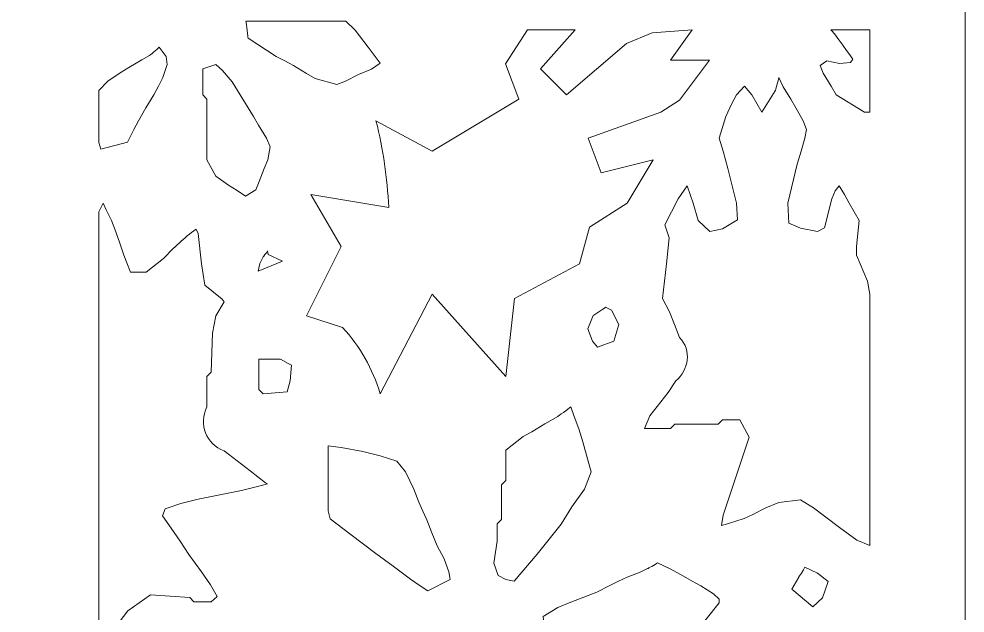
# Model space of a CAD drawing. Header units: centimetres. Extents: x -13.8 to 13.8, y -13.7 to 13.7.
# Drawn here: x 11.265 to 13.774, y 8.897 to 10.472 of the extents above; entities that cross this region are included whole.
import ezdxf

# ---------------------------------------------------------------- set-up
doc = ezdxf.new("R2010")
doc.units = ezdxf.units.CM
doc.header["$MEASUREMENT"] = 0
doc.layers.add('Layer 1', color=7, linetype='Continuous')

msp = doc.modelspace()

# ---------------------------------------------------------------- linework, layer by layer
at = {"layer": 'Layer 1', "lineweight": 0}
msp.add_lwpolyline([(0.95375, 0.85022), (13.77439, 0.85022), (13.77439, 13.67104), (0.95375, 13.67104), (0.95375, 0.85022)], close=True, dxfattribs=at)
at = {"layer": 'Layer 1', "color": 7, "lineweight": 0}
for points, knots in [([(11.86746, 10.4657), (11.86746, 10.4657), (12.13189, 10.4657), (12.13189, 10.4657), (12.13189, 10.4657), (12.13189, 10.4657), (12.15742, 10.44189), (12.15742, 10.44189), (12.15742, 10.44189), (12.15742, 10.44189), (12.1919, 10.39675), (12.1919, 10.39675), (12.1919, 10.39675), (12.1919, 10.39675), (12.22352, 10.35447), (12.22352, 10.35447), (12.22352, 10.35447), (12.22352, 10.35447), (12.20047, 10.33865), (12.20047, 10.33865), (12.20047, 10.33865), (12.20047, 10.33865), (12.16599, 10.32473), (12.16599, 10.32473), (12.16599, 10.32473), (12.16599, 10.32473), (12.13151, 10.30682), (12.13151, 10.30682), (12.13151, 10.30682), (12.13151, 10.30682), (12.10844, 10.29825), (12.10844, 10.29825), (12.10844, 10.29825), (12.10844, 10.29825), (12.0511, 10.31407), (12.0511, 10.31407), (12.0511, 10.31407), (12.0511, 10.31407), (12.02805, 10.32682), (12.02805, 10.32682), (12.02805, 10.32682), (12.02805, 10.32682), (11.99357, 10.34796), (11.99357, 10.34796), (11.99357, 10.34796), (11.99357, 10.34796), (11.97052, 10.36034), (11.97052, 10.36034), (11.97052, 10.36034), (11.97052, 10.36034), (11.94785, 10.37196), (11.94785, 10.37196), (11.94785, 10.37196), (11.94785, 10.37196), (11.87297, 10.42054), (11.87297, 10.42054), (11.87297, 10.42054), (11.87299, 10.42053), (11.86823, 10.45998), (11.86746, 10.4657)], [0, 0, 0, 0, 0.0625, 0.0625, 0.0625, 0.0625, 0.125, 0.125, 0.125, 0.125, 0.1875, 0.1875, 0.1875, 0.1875, 0.25, 0.25, 0.25, 0.25, 0.3125, 0.3125, 0.3125, 0.3125, 0.375, 0.375, 0.375, 0.375, 0.4375, 0.4375, 0.4375, 0.4375, 0.5, 0.5, 0.5, 0.5, 0.5625, 0.5625, 0.5625, 0.5625, 0.625, 0.625, 0.625, 0.625, 0.6875, 0.6875, 0.6875, 0.6875, 0.75, 0.75, 0.75, 0.75, 0.8125, 0.8125, 0.8125, 0.8125, 0.875, 0.875, 0.875, 0.875, 1, 1, 1, 1]), ([(12.61443, 10.44302), (12.61443, 10.44302), (12.74053, 10.44302), (12.74053, 10.44302), (12.74053, 10.44302), (12.74053, 10.44302), (12.6489, 10.33957), (12.6489, 10.33957), (12.6489, 10.33957), (12.6489, 10.33957), (12.71767, 10.27062), (12.71767, 10.27062), (12.71767, 10.27062), (12.71767, 10.27062), (12.87655, 10.40606), (12.87655, 10.40606), (12.87655, 10.40606), (12.87655, 10.40606), (12.94492, 10.43464), (12.94492, 10.43464), (12.94492, 10.43464), (12.94492, 10.43464), (13.05065, 10.44303), (13.05065, 10.44303), (13.05065, 10.44303), (13.05065, 10.44303), (12.9935, 10.36244), (12.9935, 10.36244), (12.9935, 10.36244), (12.9935, 10.36244), (13.09695, 10.36243), (13.09695, 10.36243), (13.09695, 10.36243), (13.09695, 10.36243), (13.01731, 10.25612), (13.01731, 10.25612), (13.01731, 10.25612), (13.01731, 10.25612), (12.96759, 10.22413), (12.96759, 10.22413), (12.96759, 10.22413), (12.96759, 10.22413), (12.775, 10.15555), (12.775, 10.15555), (12.775, 10.15555), (12.775, 10.15555), (12.80948, 10.06392), (12.80948, 10.06392), (12.80948, 10.06392), (12.80948, 10.06392), (12.94722, 10.0984), (12.94722, 10.0984), (12.94722, 10.0984), (12.94722, 10.0984), (12.87845, 9.98315), (12.87845, 9.98315), (12.87845, 9.98315), (12.87845, 9.98315), (12.77844, 9.91973), (12.77844, 9.91973), (12.77844, 9.91973), (12.77844, 9.91973), (12.75214, 9.82257), (12.75214, 9.82257), (12.75214, 9.82257), (12.75214, 9.82257), (12.57992, 9.73055), (12.57992, 9.73055), (12.57992, 9.73055), (12.57992, 9.73055), (12.55687, 9.52386), (12.55687, 9.52386), (12.55687, 9.52386), (12.55687, 9.52386), (12.36142, 9.74198), (12.36142, 9.74198), (12.36142, 9.74198), (12.36142, 9.74198), (12.22368, 9.47814), (12.22368, 9.47814), (12.22368, 9.47814), (12.20214, 9.54635), (12.17187, 9.60101), (12.12367, 9.65417), (12.12367, 9.65417), (12.12367, 9.65417), (12.02842, 9.68484), (12.02842, 9.68484), (12.02842, 9.68484), (12.02842, 9.68484), (12.12005, 9.86849), (12.12005, 9.86849), (12.12005, 9.86849), (12.12005, 9.86849), (12.03985, 10.00642), (12.03985, 10.00642), (12.03985, 10.00642), (12.03985, 10.00642), (12.24654, 9.97194), (12.24654, 9.97194), (12.24654, 9.97194), (12.24141, 10.05118), (12.23244, 10.12492), (12.21225, 10.20186), (12.21225, 10.20186), (12.21225, 10.20186), (12.36142, 10.12108), (12.36142, 10.12108), (12.36142, 10.12108), (12.36142, 10.12108), (12.59116, 10.25901), (12.59116, 10.25901), (12.59116, 10.25901), (12.59116, 10.25901), (12.5561, 10.35273), (12.5561, 10.35273), (12.5561, 10.35273), (12.5561, 10.35273), (12.61443, 10.44302), (12.61443, 10.44302)], [0, 0, 0, 0, 0.0322581, 0.0322581, 0.0322581, 0.0322581, 0.0645161, 0.0645161, 0.0645161, 0.0645161, 0.0967742, 0.0967742, 0.0967742, 0.0967742, 0.1290323, 0.1290323, 0.1290323, 0.1290323, 0.1612903, 0.1612903, 0.1612903, 0.1612903, 0.1935484, 0.1935484, 0.1935484, 0.1935484, 0.2258065, 0.2258065, 0.2258065, 0.2258065, 0.2580645, 0.2580645, 0.2580645, 0.2580645, 0.2903226, 0.2903226, 0.2903226, 0.2903226, 0.3225806, 0.3225806, 0.3225806, 0.3225806, 0.3548387, 0.3548387, 0.3548387, 0.3548387, 0.3870968, 0.3870968, 0.3870968, 0.3870968, 0.4193548, 0.4193548, 0.4193548, 0.4193548, 0.4516129, 0.4516129, 0.4516129, 0.4516129, 0.483871, 0.483871, 0.483871, 0.483871, 0.516129, 0.516129, 0.516129, 0.516129, 0.5483871, 0.5483871, 0.5483871, 0.5483871, 0.5806452, 0.5806452, 0.5806452, 0.5806452, 0.6129032, 0.6129032, 0.6129032, 0.6129032, 0.6451613, 0.6451613, 0.6451613, 0.6451613, 0.6774194, 0.6774194, 0.6774194, 0.6774194, 0.7096774, 0.7096774, 0.7096774, 0.7096774, 0.7419355, 0.7419355, 0.7419355, 0.7419355, 0.7741935, 0.7741935, 0.7741935, 0.7741935, 0.8064516, 0.8064516, 0.8064516, 0.8064516, 0.8387097, 0.8387097, 0.8387097, 0.8387097, 0.8709677, 0.8709677, 0.8709677, 0.8709677, 0.9032258, 0.9032258, 0.9032258, 0.9032258, 0.9354839, 0.9354839, 0.9354839, 0.9354839, 1, 1, 1, 1]), ([(13.41853, 10.44302), (13.41853, 10.44302), (13.52177, 10.44302), (13.52177, 10.44302), (13.52177, 10.44302), (13.52177, 10.44302), (13.52177, 10.2245), (13.52177, 10.2245), (13.52177, 10.2245), (13.52177, 10.2245), (13.5073, 10.22451), (13.5073, 10.22451), (13.5073, 10.22451), (13.5073, 10.22451), (13.43261, 10.27023), (13.43261, 10.27023), (13.43261, 10.27023), (13.43261, 10.27023), (13.41909, 10.29346), (13.41909, 10.29346), (13.41909, 10.29346), (13.41909, 10.29346), (13.39813, 10.32794), (13.39813, 10.32794), (13.39813, 10.32794), (13.39813, 10.32794), (13.39051, 10.34794), (13.39051, 10.34794), (13.39051, 10.34794), (13.39051, 10.34794), (13.40766, 10.36032), (13.40766, 10.36032), (13.40766, 10.36032), (13.40766, 10.36032), (13.44118, 10.35328), (13.44118, 10.35328), (13.44118, 10.35328), (13.44118, 10.35328), (13.47013, 10.35651), (13.47013, 10.35651), (13.47013, 10.35651), (13.47013, 10.35651), (13.47661, 10.36508), (13.47661, 10.36508), (13.47661, 10.36508), (13.47663, 10.3651), (13.42501, 10.43712), (13.41853, 10.44302)], [0, 0, 0, 0, 0.0769231, 0.0769231, 0.0769231, 0.0769231, 0.1538462, 0.1538462, 0.1538462, 0.1538462, 0.2307692, 0.2307692, 0.2307692, 0.2307692, 0.3076923, 0.3076923, 0.3076923, 0.3076923, 0.3846154, 0.3846154, 0.3846154, 0.3846154, 0.4615385, 0.4615385, 0.4615385, 0.4615385, 0.5384615, 0.5384615, 0.5384615, 0.5384615, 0.6153846, 0.6153846, 0.6153846, 0.6153846, 0.6923077, 0.6923077, 0.6923077, 0.6923077, 0.7692308, 0.7692308, 0.7692308, 0.7692308, 0.8461538, 0.8461538, 0.8461538, 0.8461538, 1, 1, 1, 1]), ([(11.63754, 10.39672), (11.63754, 10.39672), (11.65582, 10.37195), (11.65582, 10.37195), (11.65582, 10.37195), (11.65582, 10.37195), (11.65868, 10.35062), (11.65868, 10.35062), (11.65868, 10.35062), (11.65868, 10.35062), (11.64725, 10.31614), (11.64725, 10.31614), (11.64725, 10.31614), (11.64725, 10.31614), (11.63563, 10.29347), (11.63563, 10.29347), (11.63563, 10.29347), (11.63563, 10.29347), (11.62306, 10.27024), (11.62306, 10.27024), (11.62306, 10.27024), (11.62306, 10.27024), (11.6021, 10.23595), (11.6021, 10.23595), (11.6021, 10.23595), (11.6021, 10.23595), (11.5821, 10.20147), (11.5821, 10.20147), (11.5821, 10.20147), (11.5821, 10.20147), (11.57048, 10.17824), (11.57048, 10.17824), (11.57048, 10.17824), (11.57048, 10.17824), (11.55315, 10.1449), (11.55315, 10.1449), (11.55315, 10.1449), (11.55315, 10.1449), (11.48248, 10.12662), (11.48248, 10.12662), (11.48248, 10.12662), (11.48248, 10.12662), (11.47698, 10.14414), (11.47698, 10.14414), (11.47698, 10.14414), (11.47698, 10.14414), (11.47698, 10.28207), (11.47698, 10.28207), (11.47698, 10.28207), (11.47698, 10.28207), (11.50079, 10.30684), (11.50079, 10.30684), (11.50079, 10.30684), (11.50079, 10.30684), (11.53431, 10.32893), (11.53431, 10.32893), (11.53431, 10.32893), (11.53431, 10.32893), (11.55698, 10.34245), (11.55698, 10.34245), (11.55698, 10.34245), (11.55698, 10.34245), (11.59146, 10.36341), (11.59146, 10.36341), (11.59146, 10.36341), (11.59146, 10.36341), (11.61186, 10.37484), (11.61186, 10.37484), (11.61186, 10.37484), (11.61182, 10.37481), (11.63182, 10.39101), (11.63754, 10.39672)], [0, 0, 0, 0, 0.0526316, 0.0526316, 0.0526316, 0.0526316, 0.1052632, 0.1052632, 0.1052632, 0.1052632, 0.1578947, 0.1578947, 0.1578947, 0.1578947, 0.2105263, 0.2105263, 0.2105263, 0.2105263, 0.2631579, 0.2631579, 0.2631579, 0.2631579, 0.3157895, 0.3157895, 0.3157895, 0.3157895, 0.3684211, 0.3684211, 0.3684211, 0.3684211, 0.4210526, 0.4210526, 0.4210526, 0.4210526, 0.4736842, 0.4736842, 0.4736842, 0.4736842, 0.5263158, 0.5263158, 0.5263158, 0.5263158, 0.5789474, 0.5789474, 0.5789474, 0.5789474, 0.6315789, 0.6315789, 0.6315789, 0.6315789, 0.6842105, 0.6842105, 0.6842105, 0.6842105, 0.7368421, 0.7368421, 0.7368421, 0.7368421, 0.7894737, 0.7894737, 0.7894737, 0.7894737, 0.8421053, 0.8421053, 0.8421053, 0.8421053, 0.8947368, 0.8947368, 0.8947368, 0.8947368, 1, 1, 1, 1]), ([(11.78727, 10.351), (11.78727, 10.351), (11.80518, 10.33481), (11.80518, 10.33481), (11.80518, 10.33481), (11.80518, 10.33481), (11.8309, 10.30473), (11.8309, 10.30473), (11.8309, 10.30473), (11.8309, 10.30473), (11.86654, 10.24718), (11.86654, 10.24718), (11.86654, 10.24718), (11.86654, 10.24718), (11.88749, 10.2127), (11.88749, 10.2127), (11.88749, 10.2127), (11.88749, 10.2127), (11.90098, 10.19003), (11.90098, 10.19003), (11.90098, 10.19003), (11.90098, 10.19003), (11.92194, 10.15555), (11.92194, 10.15555), (11.92194, 10.15555), (11.92194, 10.15555), (11.93168, 10.13251), (11.93168, 10.13251), (11.93168, 10.13251), (11.93168, 10.13251), (11.92578, 10.09803), (11.92578, 10.09803), (11.92578, 10.09803), (11.92578, 10.09803), (11.91607, 10.07496), (11.91607, 10.07496), (11.91607, 10.07496), (11.91607, 10.07496), (11.9027, 10.04049), (11.9027, 10.04049), (11.9027, 10.04049), (11.9027, 10.04049), (11.89339, 10.01877), (11.89339, 10.01877), (11.89339, 10.01877), (11.89339, 10.01877), (11.86654, 10.00143), (11.86654, 10.00143), (11.86654, 10.00143), (11.86654, 10.00143), (11.84442, 10.01667), (11.84442, 10.01667), (11.84442, 10.01667), (11.84442, 10.01667), (11.82137, 10.03115), (11.82137, 10.03115), (11.82137, 10.03115), (11.82137, 10.03115), (11.78785, 10.05499), (11.78785, 10.05499), (11.78785, 10.05499), (11.78785, 10.05499), (11.76404, 10.0984), (11.76404, 10.0984), (11.76404, 10.0984), (11.76404, 10.0984), (11.76404, 10.25901), (11.76404, 10.25901), (11.76404, 10.25901), (11.76404, 10.25901), (11.75279, 10.27062), (11.75279, 10.27062), (11.75279, 10.27062), (11.75279, 10.27062), (11.75279, 10.33957), (11.75279, 10.33957), (11.75279, 10.33957), (11.75279, 10.33957), (11.78727, 10.351), (11.78727, 10.351)], [0, 0, 0, 0, 0.047619, 0.047619, 0.047619, 0.047619, 0.0952381, 0.0952381, 0.0952381, 0.0952381, 0.1428571, 0.1428571, 0.1428571, 0.1428571, 0.1904762, 0.1904762, 0.1904762, 0.1904762, 0.2380952, 0.2380952, 0.2380952, 0.2380952, 0.2857143, 0.2857143, 0.2857143, 0.2857143, 0.3333333, 0.3333333, 0.3333333, 0.3333333, 0.3809524, 0.3809524, 0.3809524, 0.3809524, 0.4285714, 0.4285714, 0.4285714, 0.4285714, 0.4761905, 0.4761905, 0.4761905, 0.4761905, 0.5238095, 0.5238095, 0.5238095, 0.5238095, 0.5714286, 0.5714286, 0.5714286, 0.5714286, 0.6190476, 0.6190476, 0.6190476, 0.6190476, 0.6666667, 0.6666667, 0.6666667, 0.6666667, 0.7142857, 0.7142857, 0.7142857, 0.7142857, 0.7619048, 0.7619048, 0.7619048, 0.7619048, 0.8095238, 0.8095238, 0.8095238, 0.8095238, 0.8571429, 0.8571429, 0.8571429, 0.8571429, 0.9047619, 0.9047619, 0.9047619, 0.9047619, 1, 1, 1, 1]), ([(13.2806, 10.31653), (13.2806, 10.31653), (13.29203, 10.29139), (13.29203, 10.29139), (13.29203, 10.29139), (13.29203, 10.29139), (13.31203, 10.259), (13.31203, 10.259), (13.31203, 10.259), (13.31203, 10.259), (13.32537, 10.23595), (13.32537, 10.23595), (13.32537, 10.23595), (13.32537, 10.23595), (13.34537, 10.20147), (13.34537, 10.20147), (13.34537, 10.20147), (13.34537, 10.20147), (13.35394, 10.17824), (13.35394, 10.17824), (13.35394, 10.17824), (13.35394, 10.17824), (13.34955, 10.15557), (13.34955, 10.15557), (13.34955, 10.15557), (13.34955, 10.15557), (13.33984, 10.12109), (13.33984, 10.12109), (13.33984, 10.12109), (13.33984, 10.12109), (13.32918, 10.08661), (13.32918, 10.08661), (13.32918, 10.08661), (13.32918, 10.08661), (13.30441, 9.98316), (13.30441, 9.98316), (13.30441, 9.98316), (13.30441, 9.98316), (13.30708, 9.93059), (13.30708, 9.93059), (13.30708, 9.93059), (13.30708, 9.93059), (13.33775, 9.91707), (13.33775, 9.91707), (13.33775, 9.91707), (13.33775, 9.91707), (13.38289, 9.9085), (13.38289, 9.9085), (13.38289, 9.9085), (13.38289, 9.9085), (13.40117, 9.91803), (13.40117, 9.91803), (13.40117, 9.91803), (13.40117, 9.91803), (13.42117, 9.99463), (13.42117, 9.99463), (13.42117, 9.99463), (13.42117, 9.99463), (13.42974, 10.01559), (13.42974, 10.01559), (13.42974, 10.01559), (13.42974, 10.01559), (13.4404, 10.02911), (13.4404, 10.02911), (13.4404, 10.02911), (13.4404, 10.02911), (13.45469, 10.00606), (13.45469, 10.00606), (13.45469, 10.00606), (13.45469, 10.00606), (13.46707, 9.9832), (13.46707, 9.9832), (13.46707, 9.9832), (13.46707, 9.9832), (13.49393, 9.93711), (13.49393, 9.93711), (13.49393, 9.93711), (13.49393, 9.93711), (13.48631, 9.86816), (13.48631, 9.86816), (13.48631, 9.86816), (13.48631, 9.86816), (13.48631, 9.84549), (13.48631, 9.84549), (13.48631, 9.84549), (13.48631, 9.84549), (13.51602, 9.77654), (13.51602, 9.77654), (13.51602, 9.77654), (13.51602, 9.77654), (13.52174, 9.74206), (13.52174, 9.74206), (13.52174, 9.74206), (13.52174, 9.74206), (13.52174, 9.07589), (13.52174, 9.07589), (13.52174, 9.07589), (13.52174, 9.07589), (13.48705, 9.08999), (13.48705, 9.08999), (13.48705, 9.08999), (13.48705, 9.08999), (13.44114, 9.12333), (13.44114, 9.12333), (13.44114, 9.12333), (13.44114, 9.12333), (13.37219, 9.17609), (13.37219, 9.17609), (13.37219, 9.17609), (13.37219, 9.17609), (13.33771, 9.19742), (13.33771, 9.19742), (13.33771, 9.19742), (13.33771, 9.19742), (13.28019, 9.18961), (13.28019, 9.18961), (13.28019, 9.18961), (13.28019, 9.18961), (13.24571, 9.17609), (13.24571, 9.17609), (13.24571, 9.17609), (13.24571, 9.17609), (13.21123, 9.15781), (13.21123, 9.15781), (13.21123, 9.15781), (13.21123, 9.15781), (13.18856, 9.14715), (13.18856, 9.14715), (13.18856, 9.14715), (13.18856, 9.14715), (13.14437, 9.13305), (13.14437, 9.13305), (13.14437, 9.13305), (13.14437, 9.13305), (13.12818, 9.12924), (13.12818, 9.12924), (13.12818, 9.12924), (13.12818, 9.12924), (13.13313, 9.1561), (13.13313, 9.1561), (13.13313, 9.1561), (13.13313, 9.1561), (13.1558, 9.22505), (13.1558, 9.22505), (13.1558, 9.22505), (13.1558, 9.22505), (13.16742, 9.25953), (13.16742, 9.25953), (13.16742, 9.25953), (13.16742, 9.25953), (13.19028, 9.32848), (13.19028, 9.32848), (13.19028, 9.32848), (13.19028, 9.32848), (13.2019, 9.36296), (13.2019, 9.36296), (13.2019, 9.36296), (13.2019, 9.36296), (13.17713, 9.40905), (13.17713, 9.40905), (13.17713, 9.40905), (13.17713, 9.40905), (13.13124, 9.40903), (13.13124, 9.40903), (13.13124, 9.40903), (13.13124, 9.40903), (13.11962, 9.39741), (13.11962, 9.39741), (13.11962, 9.39741), (13.11962, 9.39741), (13.00496, 9.39742), (13.00496, 9.39742), (13.00496, 9.39742), (13.00496, 9.39742), (12.99353, 9.38599), (12.99353, 9.38599), (12.99353, 9.38599), (12.99353, 9.38599), (12.92458, 9.38599), (12.92458, 9.38599), (12.92458, 9.38599), (12.92458, 9.38599), (12.93868, 9.42009), (12.93868, 9.42009), (12.93868, 9.42009), (12.93868, 9.42009), (12.98726, 9.48163), (12.98726, 9.48163), (12.98726, 9.48163), (12.98726, 9.48163), (13.00766, 9.5123), (13.00766, 9.5123), (13.00766, 9.5123), (13.04118, 9.54088), (13.05089, 9.59326), (13.01737, 9.62697), (13.01737, 9.62697), (13.01737, 9.62697), (13.00385, 9.66145), (13.00385, 9.66145), (13.00385, 9.66145), (13.00385, 9.66145), (12.99051, 9.69574), (12.99051, 9.69574), (12.99051, 9.69574), (12.99051, 9.69574), (12.97223, 9.73022), (12.97223, 9.73022), (12.97223, 9.73022), (12.97223, 9.73022), (12.98289, 9.82224), (12.98289, 9.82224), (12.98289, 9.82224), (12.98289, 9.82224), (12.98937, 9.89119), (12.98937, 9.89119), (12.98937, 9.89119), (12.98937, 9.89119), (12.97794, 9.92567), (12.97794, 9.92567), (12.97794, 9.92567), (12.97794, 9.92567), (13.01318, 9.99462), (13.01318, 9.99462), (13.01318, 9.99462), (13.01318, 9.99462), (13.03739, 10.0291), (13.03739, 10.0291), (13.03739, 10.0291), (13.03739, 10.0291), (13.05358, 9.98319), (13.05358, 9.98319), (13.05358, 9.98319), (13.05358, 9.98319), (13.06633, 9.9371), (13.06633, 9.9371), (13.06633, 9.9371), (13.06633, 9.9371), (13.09758, 9.90852), (13.09758, 9.90852), (13.09758, 9.90852), (13.09758, 9.90852), (13.1311, 9.915), (13.1311, 9.915), (13.1311, 9.915), (13.1311, 9.915), (13.17129, 9.93881), (13.17129, 9.93881), (13.17129, 9.93881), (13.17129, 9.93881), (13.16862, 9.98318), (13.16862, 9.98318), (13.16862, 9.98318), (13.16862, 9.98318), (13.15682, 10.02909), (13.15682, 10.02909), (13.15682, 10.02909), (13.15682, 10.02909), (13.14558, 10.075), (13.14558, 10.075), (13.14558, 10.075), (13.14558, 10.075), (13.1332, 10.12109), (13.1332, 10.12109), (13.1332, 10.12109), (13.1332, 10.12109), (13.12233, 10.15557), (13.12233, 10.15557), (13.12233, 10.15557), (13.12233, 10.15557), (13.13966, 10.21272), (13.13966, 10.21272), (13.13966, 10.21272), (13.13966, 10.21272), (13.15585, 10.2472), (13.15585, 10.2472), (13.15585, 10.2472), (13.15585, 10.2472), (13.1686, 10.27025), (13.1686, 10.27025), (13.1686, 10.27025), (13.1686, 10.27025), (13.18956, 10.29348), (13.18956, 10.29348), (13.18956, 10.29348), (13.18956, 10.29348), (13.20861, 10.27025), (13.20861, 10.27025), (13.20861, 10.27025), (13.20861, 10.27025), (13.23549, 10.22416), (13.23549, 10.22416), (13.23549, 10.22416), (13.23549, 10.22416), (13.27092, 10.28073), (13.27092, 10.28073), (13.27092, 10.28073), (13.27089, 10.2807), (13.27946, 10.30928), (13.2806, 10.31653)], [0, 0, 0, 0, 0.0131579, 0.0131579, 0.0131579, 0.0131579, 0.0263158, 0.0263158, 0.0263158, 0.0263158, 0.0394737, 0.0394737, 0.0394737, 0.0394737, 0.0526316, 0.0526316, 0.0526316, 0.0526316, 0.0657895, 0.0657895, 0.0657895, 0.0657895, 0.0789474, 0.0789474, 0.0789474, 0.0789474, 0.0921053, 0.0921053, 0.0921053, 0.0921053, 0.1052632, 0.1052632, 0.1052632, 0.1052632, 0.1184211, 0.1184211, 0.1184211, 0.1184211, 0.1315789, 0.1315789, 0.1315789, 0.1315789, 0.1447368, 0.1447368, 0.1447368, 0.1447368, 0.1578947, 0.1578947, 0.1578947, 0.1578947, 0.1710526, 0.1710526, 0.1710526, 0.1710526, 0.1842105, 0.1842105, 0.1842105, 0.1842105, 0.1973684, 0.1973684, 0.1973684, 0.1973684, 0.2105263, 0.2105263, 0.2105263, 0.2105263, 0.2236842, 0.2236842, 0.2236842, 0.2236842, 0.2368421, 0.2368421, 0.2368421, 0.2368421, 0.25, 0.25, 0.25, 0.25, 0.2631579, 0.2631579, 0.2631579, 0.2631579, 0.2763158, 0.2763158, 0.2763158, 0.2763158, 0.2894737, 0.2894737, 0.2894737, 0.2894737, 0.3026316, 0.3026316, 0.3026316, 0.3026316, 0.3157895, 0.3157895, 0.3157895, 0.3157895, 0.3289474, 0.3289474, 0.3289474, 0.3289474, 0.3421053, 0.3421053, 0.3421053, 0.3421053, 0.3552632, 0.3552632, 0.3552632, 0.3552632, 0.3684211, 0.3684211, 0.3684211, 0.3684211, 0.3815789, 0.3815789, 0.3815789, 0.3815789, 0.3947368, 0.3947368, 0.3947368, 0.3947368, 0.4078947, 0.4078947, 0.4078947, 0.4078947, 0.4210526, 0.4210526, 0.4210526, 0.4210526, 0.4342105, 0.4342105, 0.4342105, 0.4342105, 0.4473684, 0.4473684, 0.4473684, 0.4473684, 0.4605263, 0.4605263, 0.4605263, 0.4605263, 0.4736842, 0.4736842, 0.4736842, 0.4736842, 0.4868421, 0.4868421, 0.4868421, 0.4868421, 0.5, 0.5, 0.5, 0.5, 0.5131579, 0.5131579, 0.5131579, 0.5131579, 0.5263158, 0.5263158, 0.5263158, 0.5263158, 0.5394737, 0.5394737, 0.5394737, 0.5394737, 0.5526316, 0.5526316, 0.5526316, 0.5526316, 0.5657895, 0.5657895, 0.5657895, 0.5657895, 0.5789474, 0.5789474, 0.5789474, 0.5789474, 0.5921053, 0.5921053, 0.5921053, 0.5921053, 0.6052632, 0.6052632, 0.6052632, 0.6052632, 0.6184211, 0.6184211, 0.6184211, 0.6184211, 0.6315789, 0.6315789, 0.6315789, 0.6315789, 0.6447368, 0.6447368, 0.6447368, 0.6447368, 0.6578947, 0.6578947, 0.6578947, 0.6578947, 0.6710526, 0.6710526, 0.6710526, 0.6710526, 0.6842105, 0.6842105, 0.6842105, 0.6842105, 0.6973684, 0.6973684, 0.6973684, 0.6973684, 0.7105263, 0.7105263, 0.7105263, 0.7105263, 0.7236842, 0.7236842, 0.7236842, 0.7236842, 0.7368421, 0.7368421, 0.7368421, 0.7368421, 0.75, 0.75, 0.75, 0.75, 0.7631579, 0.7631579, 0.7631579, 0.7631579, 0.7763158, 0.7763158, 0.7763158, 0.7763158, 0.7894737, 0.7894737, 0.7894737, 0.7894737, 0.8026316, 0.8026316, 0.8026316, 0.8026316, 0.8157895, 0.8157895, 0.8157895, 0.8157895, 0.8289474, 0.8289474, 0.8289474, 0.8289474, 0.8421053, 0.8421053, 0.8421053, 0.8421053, 0.8552632, 0.8552632, 0.8552632, 0.8552632, 0.8684211, 0.8684211, 0.8684211, 0.8684211, 0.8815789, 0.8815789, 0.8815789, 0.8815789, 0.8947368, 0.8947368, 0.8947368, 0.8947368, 0.9078947, 0.9078947, 0.9078947, 0.9078947, 0.9210526, 0.9210526, 0.9210526, 0.9210526, 0.9342105, 0.9342105, 0.9342105, 0.9342105, 0.9473684, 0.9473684, 0.9473684, 0.9473684, 0.9605263, 0.9605263, 0.9605263, 0.9605263, 0.9736842, 0.9736842, 0.9736842, 0.9736842, 1, 1, 1, 1]), ([(11.48839, 9.98315), (11.48839, 9.98315), (11.49659, 9.96563), (11.49659, 9.96563), (11.49659, 9.96563), (11.49659, 9.96563), (11.51048, 9.93705), (11.51048, 9.93705), (11.51048, 9.93705), (11.51048, 9.93705), (11.51982, 9.91438), (11.51982, 9.91438), (11.51982, 9.91438), (11.51982, 9.91438), (11.5322, 9.8799), (11.5322, 9.8799), (11.5322, 9.8799), (11.5322, 9.8799), (11.54382, 9.84542), (11.54382, 9.84542), (11.54382, 9.84542), (11.54382, 9.84542), (11.56115, 9.80084), (11.56115, 9.80084), (11.56115, 9.80084), (11.56115, 9.80084), (11.60306, 9.80085), (11.60306, 9.80085), (11.60306, 9.80085), (11.60306, 9.80085), (11.64897, 9.83646), (11.64897, 9.83646), (11.64897, 9.83646), (11.67601, 9.8658), (11.70268, 9.89094), (11.73528, 9.91438), (11.73528, 9.91438), (11.73528, 9.91438), (11.741, 9.90295), (11.741, 9.90295), (11.741, 9.90295), (11.741, 9.90295), (11.74957, 9.82217), (11.74957, 9.82217), (11.74957, 9.82217), (11.74957, 9.82217), (11.75833, 9.76579), (11.75833, 9.76579), (11.75833, 9.76579), (11.75833, 9.76579), (11.80405, 9.72922), (11.80405, 9.72922), (11.80405, 9.72922), (11.80405, 9.72922), (11.80995, 9.72197), (11.80995, 9.72197), (11.80995, 9.72197), (11.80995, 9.72197), (11.78786, 9.68445), (11.78786, 9.68445), (11.78786, 9.68445), (11.78786, 9.68445), (11.77833, 9.63854), (11.77833, 9.63854), (11.77833, 9.63854), (11.77833, 9.63854), (11.77547, 9.53509), (11.77547, 9.53509), (11.77547, 9.53509), (11.77547, 9.53509), (11.76404, 9.52385), (11.76404, 9.52385), (11.76404, 9.52385), (11.76404, 9.52385), (11.76404, 9.44347), (11.76404, 9.44347), (11.76404, 9.44347), (11.74099, 9.3964), (11.76137, 9.34536), (11.80995, 9.3265), (11.80995, 9.3265), (11.80995, 9.3265), (11.8789, 9.27393), (11.8789, 9.27393), (11.8789, 9.27393), (11.8789, 9.27393), (11.91909, 9.24231), (11.91909, 9.24231), (11.91909, 9.24231), (11.91909, 9.24231), (11.92462, 9.23945), (11.92462, 9.23945), (11.92462, 9.23945), (11.92462, 9.23945), (11.90157, 9.23355), (11.90157, 9.23355), (11.90157, 9.23355), (11.90157, 9.23355), (11.85585, 9.22193), (11.85585, 9.22193), (11.85585, 9.22193), (11.85585, 9.22193), (11.79812, 9.2105), (11.79812, 9.2105), (11.79812, 9.2105), (11.79812, 9.2105), (11.74097, 9.19907), (11.74097, 9.19907), (11.74097, 9.19907), (11.74097, 9.19907), (11.69488, 9.18745), (11.69488, 9.18745), (11.69488, 9.18745), (11.69488, 9.18745), (11.65278, 9.17298), (11.65278, 9.17298), (11.65278, 9.17298), (11.65278, 9.17298), (11.6463, 9.15507), (11.6463, 9.15507), (11.6463, 9.15507), (11.6463, 9.15507), (11.66895, 9.12155), (11.66895, 9.12155), (11.66895, 9.12155), (11.66895, 9.12155), (11.69316, 9.08707), (11.69316, 9.08707), (11.69316, 9.08707), (11.69316, 9.08707), (11.71621, 9.05259), (11.71621, 9.05259), (11.71621, 9.05259), (11.71621, 9.05259), (11.74955, 9.0065), (11.74955, 9.0065), (11.74955, 9.0065), (11.74955, 9.0065), (11.77336, 8.97202), (11.77336, 8.97202), (11.77336, 8.97202), (11.77336, 8.97202), (11.79069, 8.9404), (11.79069, 8.9404), (11.79069, 8.9404), (11.79069, 8.9404), (11.77545, 8.92651), (11.77545, 8.92651), (11.77545, 8.92651), (11.77545, 8.92651), (11.72953, 8.92654), (11.72953, 8.92654), (11.72953, 8.92654), (11.72953, 8.92654), (11.71829, 8.93797), (11.71829, 8.93797), (11.71829, 8.93797), (11.71829, 8.93797), (11.61447, 8.94559), (11.61447, 8.94559), (11.61447, 8.94559), (11.61447, 8.94559), (11.55428, 8.9031), (11.55428, 8.9031), (11.55428, 8.9031), (11.55428, 8.9031), (11.5198, 8.85738), (11.5198, 8.85738), (11.5198, 8.85738), (11.5198, 8.85738), (11.48837, 8.817), (11.48837, 8.817), (11.48837, 8.817), (11.48837, 8.817), (11.48075, 8.8111), (11.48075, 8.8111), (11.48075, 8.8111), (11.48075, 8.8111), (11.47694, 8.8233), (11.47694, 8.8233), (11.47694, 8.8233), (11.47694, 8.8233), (11.47694, 9.96059), (11.47694, 9.96059), (11.47694, 9.96059), (11.47694, 9.96059), (11.48839, 9.98315), (11.48839, 9.98315)], [0, 0, 0, 0, 0.0208333, 0.0208333, 0.0208333, 0.0208333, 0.0416667, 0.0416667, 0.0416667, 0.0416667, 0.0625, 0.0625, 0.0625, 0.0625, 0.0833333, 0.0833333, 0.0833333, 0.0833333, 0.1041667, 0.1041667, 0.1041667, 0.1041667, 0.125, 0.125, 0.125, 0.125, 0.1458333, 0.1458333, 0.1458333, 0.1458333, 0.1666667, 0.1666667, 0.1666667, 0.1666667, 0.1875, 0.1875, 0.1875, 0.1875, 0.2083333, 0.2083333, 0.2083333, 0.2083333, 0.2291667, 0.2291667, 0.2291667, 0.2291667, 0.25, 0.25, 0.25, 0.25, 0.2708333, 0.2708333, 0.2708333, 0.2708333, 0.2916667, 0.2916667, 0.2916667, 0.2916667, 0.3125, 0.3125, 0.3125, 0.3125, 0.3333333, 0.3333333, 0.3333333, 0.3333333, 0.3541667, 0.3541667, 0.3541667, 0.3541667, 0.375, 0.375, 0.375, 0.375, 0.3958333, 0.3958333, 0.3958333, 0.3958333, 0.4166667, 0.4166667, 0.4166667, 0.4166667, 0.4375, 0.4375, 0.4375, 0.4375, 0.4583333, 0.4583333, 0.4583333, 0.4583333, 0.4791667, 0.4791667, 0.4791667, 0.4791667, 0.5, 0.5, 0.5, 0.5, 0.5208333, 0.5208333, 0.5208333, 0.5208333, 0.5416667, 0.5416667, 0.5416667, 0.5416667, 0.5625, 0.5625, 0.5625, 0.5625, 0.5833333, 0.5833333, 0.5833333, 0.5833333, 0.6041667, 0.6041667, 0.6041667, 0.6041667, 0.625, 0.625, 0.625, 0.625, 0.6458333, 0.6458333, 0.6458333, 0.6458333, 0.6666667, 0.6666667, 0.6666667, 0.6666667, 0.6875, 0.6875, 0.6875, 0.6875, 0.7083333, 0.7083333, 0.7083333, 0.7083333, 0.7291667, 0.7291667, 0.7291667, 0.7291667, 0.75, 0.75, 0.75, 0.75, 0.7708333, 0.7708333, 0.7708333, 0.7708333, 0.7916667, 0.7916667, 0.7916667, 0.7916667, 0.8125, 0.8125, 0.8125, 0.8125, 0.8333333, 0.8333333, 0.8333333, 0.8333333, 0.8541667, 0.8541667, 0.8541667, 0.8541667, 0.875, 0.875, 0.875, 0.875, 0.8958333, 0.8958333, 0.8958333, 0.8958333, 0.9166667, 0.9166667, 0.9166667, 0.9166667, 0.9375, 0.9375, 0.9375, 0.9375, 0.9583333, 0.9583333, 0.9583333, 0.9583333, 1, 1, 1, 1]), ([(11.92501, 9.85705), (11.92501, 9.85705), (11.92673, 9.84752), (11.92673, 9.84752), (11.92673, 9.84752), (11.92673, 9.84752), (11.96406, 9.82979), (11.96406, 9.82979), (11.96406, 9.82979), (11.96406, 9.82979), (11.89987, 9.80293), (11.89987, 9.80293), (11.89987, 9.80293), (11.89987, 9.80293), (11.90463, 9.82333), (11.90463, 9.82333), (11.90463, 9.82333), (11.90463, 9.82333), (11.91339, 9.84124), (11.91339, 9.84124), (11.91339, 9.84124), (11.91339, 9.84123), (11.92101, 9.85113), (11.92501, 9.85705)], [0, 0, 0, 0, 0.1428571, 0.1428571, 0.1428571, 0.1428571, 0.2857143, 0.2857143, 0.2857143, 0.2857143, 0.4285714, 0.4285714, 0.4285714, 0.4285714, 0.5714286, 0.5714286, 0.5714286, 0.5714286, 0.7142857, 0.7142857, 0.7142857, 0.7142857, 1, 1, 1, 1]), ([(12.82113, 9.70751), (12.82113, 9.70751), (12.83695, 9.69952), (12.83695, 9.69952), (12.83695, 9.69952), (12.83695, 9.69952), (12.85637, 9.66142), (12.85637, 9.66142), (12.85637, 9.66142), (12.85637, 9.66142), (12.84285, 9.6176), (12.84285, 9.6176), (12.84285, 9.6176), (12.84285, 9.6176), (12.7998, 9.60196), (12.7998, 9.60196), (12.7998, 9.60196), (12.7998, 9.60196), (12.78628, 9.6176), (12.78628, 9.6176), (12.78628, 9.6176), (12.78628, 9.6176), (12.7739, 9.64999), (12.7739, 9.64999), (12.7739, 9.64999), (12.7739, 9.64999), (12.78837, 9.68542), (12.78837, 9.68542), (12.78837, 9.68542), (12.78837, 9.68539), (12.81636, 9.7037), (12.82113, 9.70751)], [0, 0, 0, 0, 0.1111111, 0.1111111, 0.1111111, 0.1111111, 0.2222222, 0.2222222, 0.2222222, 0.2222222, 0.3333333, 0.3333333, 0.3333333, 0.3333333, 0.4444444, 0.4444444, 0.4444444, 0.4444444, 0.5555556, 0.5555556, 0.5555556, 0.5555556, 0.6666667, 0.6666667, 0.6666667, 0.6666667, 0.7777778, 0.7777778, 0.7777778, 0.7777778, 1, 1, 1, 1]), ([(11.90196, 9.56958), (11.90196, 9.56958), (11.95948, 9.56958), (11.95948, 9.56958), (11.95948, 9.56958), (11.95948, 9.56958), (11.97912, 9.55797), (11.97912, 9.55797), (11.97912, 9.55797), (11.97912, 9.55797), (11.98806, 9.55416), (11.98806, 9.55416), (11.98806, 9.55416), (11.98806, 9.55416), (11.98502, 9.51206), (11.98502, 9.51206), (11.98502, 9.51206), (11.98502, 9.51206), (11.97644, 9.48346), (11.97644, 9.48346), (11.97644, 9.48346), (11.97644, 9.48346), (11.91339, 9.47796), (11.91339, 9.47796), (11.91339, 9.47796), (11.91339, 9.47796), (11.90196, 9.48939), (11.90196, 9.48939), (11.90196, 9.48939), (11.90196, 9.48939), (11.90196, 9.56958), (11.90196, 9.56958)], [0, 0, 0, 0, 0.1111111, 0.1111111, 0.1111111, 0.1111111, 0.2222222, 0.2222222, 0.2222222, 0.2222222, 0.3333333, 0.3333333, 0.3333333, 0.3333333, 0.4444444, 0.4444444, 0.4444444, 0.4444444, 0.5555556, 0.5555556, 0.5555556, 0.5555556, 0.6666667, 0.6666667, 0.6666667, 0.6666667, 0.7777778, 0.7777778, 0.7777778, 0.7777778, 1, 1, 1, 1]), ([(12.7291, 9.44348), (12.7291, 9.44348), (12.73746, 9.41795), (12.73746, 9.41795), (12.73746, 9.41795), (12.73746, 9.41795), (12.75005, 9.38556), (12.75005, 9.38556), (12.75005, 9.38556), (12.75005, 9.38556), (12.76053, 9.35108), (12.76053, 9.35108), (12.76053, 9.35108), (12.76053, 9.35108), (12.77291, 9.30536), (12.77291, 9.30536), (12.77291, 9.30536), (12.77291, 9.30536), (12.78262, 9.27088), (12.78262, 9.27088), (12.78262, 9.27088), (12.78262, 9.27088), (12.76529, 9.22497), (12.76529, 9.22497), (12.76529, 9.22497), (12.76529, 9.22497), (12.73195, 9.17888), (12.73195, 9.17888), (12.73195, 9.17888), (12.73195, 9.17888), (12.703, 9.13297), (12.703, 9.13297), (12.703, 9.13297), (12.703, 9.13297), (12.63995, 9.05277), (12.63995, 9.05277), (12.63995, 9.05277), (12.63995, 9.05277), (12.57878, 8.9817), (12.57878, 8.9817), (12.57878, 8.9817), (12.57878, 8.9817), (12.5565, 8.98551), (12.5565, 8.98551), (12.5565, 8.98551), (12.5565, 8.98551), (12.5365, 8.99617), (12.5365, 8.99617), (12.5365, 8.99617), (12.5365, 8.99617), (12.52507, 9.02951), (12.52507, 9.02951), (12.52507, 9.02951), (12.52507, 9.02951), (12.53364, 9.08706), (12.53364, 9.08706), (12.53364, 9.08706), (12.53364, 9.08706), (12.53364, 9.13336), (12.53364, 9.13336), (12.53364, 9.13336), (12.53364, 9.13336), (12.54544, 9.14479), (12.54544, 9.14479), (12.54544, 9.14479), (12.54544, 9.14479), (12.54544, 9.23681), (12.54544, 9.23681), (12.54544, 9.23681), (12.54544, 9.23681), (12.55687, 9.24805), (12.55687, 9.24805), (12.55687, 9.24805), (12.55687, 9.24805), (12.55687, 9.32843), (12.55687, 9.32843), (12.55687, 9.32843), (12.55687, 9.32843), (12.60259, 9.36463), (12.60259, 9.36463), (12.60259, 9.36463), (12.60259, 9.36463), (12.62545, 9.37738), (12.62545, 9.37738), (12.62545, 9.37738), (12.62545, 9.37738), (12.65974, 9.39834), (12.65974, 9.39834), (12.65974, 9.39834), (12.65974, 9.39834), (12.69403, 9.41834), (12.69403, 9.41834), (12.69403, 9.41834), (12.69405, 9.41832), (12.72302, 9.43755), (12.7291, 9.44348)], [0, 0, 0, 0, 0.04, 0.04, 0.04, 0.04, 0.08, 0.08, 0.08, 0.08, 0.12, 0.12, 0.12, 0.12, 0.16, 0.16, 0.16, 0.16, 0.2, 0.2, 0.2, 0.2, 0.24, 0.24, 0.24, 0.24, 0.28, 0.28, 0.28, 0.28, 0.32, 0.32, 0.32, 0.32, 0.36, 0.36, 0.36, 0.36, 0.4, 0.4, 0.4, 0.4, 0.44, 0.44, 0.44, 0.44, 0.48, 0.48, 0.48, 0.48, 0.52, 0.52, 0.52, 0.52, 0.56, 0.56, 0.56, 0.56, 0.6, 0.6, 0.6, 0.6, 0.64, 0.64, 0.64, 0.64, 0.68, 0.68, 0.68, 0.68, 0.72, 0.72, 0.72, 0.72, 0.76, 0.76, 0.76, 0.76, 0.8, 0.8, 0.8, 0.8, 0.84, 0.84, 0.84, 0.84, 0.88, 0.88, 0.88, 0.88, 0.92, 0.92, 0.92, 0.92, 1, 1, 1, 1]), ([(12.08558, 9.34003), (12.08558, 9.34003), (12.12009, 9.33603), (12.12009, 9.33603), (12.12009, 9.33603), (12.12009, 9.33603), (12.17742, 9.32535), (12.17742, 9.32535), (12.17742, 9.32535), (12.17742, 9.32535), (12.22351, 9.31394), (12.22351, 9.31394), (12.22351, 9.31394), (12.22351, 9.31394), (12.26772, 9.29984), (12.26772, 9.29984), (12.26772, 9.29984), (12.26772, 9.29984), (12.29037, 9.27087), (12.29037, 9.27087), (12.29037, 9.27087), (12.29037, 9.27087), (12.3022, 9.24782), (12.3022, 9.24782), (12.3022, 9.24782), (12.3022, 9.24782), (12.31249, 9.22496), (12.31249, 9.22496), (12.31249, 9.22496), (12.31249, 9.22496), (12.32583, 9.19049), (12.32583, 9.19049), (12.32583, 9.19049), (12.32583, 9.19049), (12.33649, 9.16744), (12.33649, 9.16744), (12.33649, 9.16744), (12.33649, 9.16744), (12.34697, 9.1444), (12.34697, 9.1444), (12.34697, 9.1444), (12.34697, 9.1444), (12.3603, 9.10989), (12.3603, 9.10989), (12.3603, 9.10989), (12.3603, 9.10989), (12.37477, 9.07542), (12.37477, 9.07542), (12.37477, 9.07542), (12.37477, 9.07542), (12.39269, 9.04094), (12.39269, 9.04094), (12.39269, 9.04094), (12.39269, 9.04094), (12.40544, 9.00647), (12.40544, 9.00647), (12.40544, 9.00647), (12.40544, 9.00647), (12.40925, 8.98551), (12.40925, 8.98551), (12.40925, 8.98551), (12.40925, 8.98551), (12.34964, 8.95578), (12.34964, 8.95578), (12.34964, 8.95578), (12.34964, 8.95578), (12.32696, 8.97102), (12.32696, 8.97102), (12.32696, 8.97102), (12.32696, 8.97102), (12.30392, 8.98647), (12.30392, 8.98647), (12.30392, 8.98647), (12.30392, 8.98647), (12.25801, 9.02094), (12.25801, 9.02094), (12.25801, 9.02094), (12.25801, 9.02094), (12.2119, 9.05446), (12.2119, 9.05446), (12.2119, 9.05446), (12.2119, 9.05446), (12.14295, 9.10704), (12.14295, 9.10704), (12.14295, 9.10704), (12.14295, 9.10704), (12.09111, 9.14704), (12.09111, 9.14704), (12.09111, 9.14704), (12.09111, 9.14704), (12.08558, 9.16781), (12.08558, 9.16781), (12.08558, 9.16781), (12.08558, 9.16781), (12.08558, 9.34003), (12.08558, 9.34003)], [0, 0, 0, 0, 0.04, 0.04, 0.04, 0.04, 0.08, 0.08, 0.08, 0.08, 0.12, 0.12, 0.12, 0.12, 0.16, 0.16, 0.16, 0.16, 0.2, 0.2, 0.2, 0.2, 0.24, 0.24, 0.24, 0.24, 0.28, 0.28, 0.28, 0.28, 0.32, 0.32, 0.32, 0.32, 0.36, 0.36, 0.36, 0.36, 0.4, 0.4, 0.4, 0.4, 0.44, 0.44, 0.44, 0.44, 0.48, 0.48, 0.48, 0.48, 0.52, 0.52, 0.52, 0.52, 0.56, 0.56, 0.56, 0.56, 0.6, 0.6, 0.6, 0.6, 0.64, 0.64, 0.64, 0.64, 0.68, 0.68, 0.68, 0.68, 0.72, 0.72, 0.72, 0.72, 0.76, 0.76, 0.76, 0.76, 0.8, 0.8, 0.8, 0.8, 0.84, 0.84, 0.84, 0.84, 0.88, 0.88, 0.88, 0.88, 0.92, 0.92, 0.92, 0.92, 1, 1, 1, 1]), ([(12.95905, 9.02988), (12.95905, 9.02988), (12.99218, 9.01445), (12.99218, 9.01445), (12.99218, 9.01445), (12.99218, 9.01445), (13.02761, 8.99445), (13.02761, 8.99445), (13.02761, 8.99445), (13.02761, 8.99445), (13.05066, 8.9817), (13.05066, 8.9817), (13.05066, 8.9817), (13.05066, 8.9817), (13.07352, 8.96932), (13.07352, 8.96932), (13.07352, 8.96932), (13.07352, 8.96932), (13.10723, 8.94818), (13.10723, 8.94818), (13.10723, 8.94818), (13.10723, 8.94818), (13.12226, 8.93371), (13.12226, 8.93371), (13.12226, 8.93371), (13.12226, 8.93371), (13.12226, 8.92437), (13.12226, 8.92437), (13.12226, 8.92437), (13.12226, 8.92437), (13.08797, 8.88037), (13.08797, 8.88037), (13.08797, 8.88037), (13.08797, 8.88037), (13.03902, 8.82282), (13.03902, 8.82282), (13.03902, 8.82282), (13.03902, 8.82282), (12.94718, 8.79139), (12.94718, 8.79139), (12.94718, 8.79139), (12.94718, 8.79139), (12.89003, 8.79996), (12.89003, 8.79996), (12.89003, 8.79996), (12.89003, 8.79996), (12.84391, 8.79996), (12.84391, 8.79996), (12.84391, 8.79996), (12.84391, 8.79996), (12.83248, 8.81139), (12.83248, 8.81139), (12.83248, 8.81139), (12.83248, 8.81139), (12.74045, 8.81139), (12.74045, 8.81139), (12.74045, 8.81139), (12.74045, 8.81139), (12.72902, 8.82319), (12.72902, 8.82319), (12.72902, 8.82319), (12.72902, 8.82319), (12.67148, 8.82319), (12.67148, 8.82319), (12.67148, 8.82319), (12.67148, 8.82319), (12.6591, 8.84682), (12.6591, 8.84682), (12.6591, 8.84682), (12.6591, 8.84682), (12.65529, 8.88796), (12.65529, 8.88796), (12.65529, 8.88796), (12.65529, 8.88796), (12.69416, 8.91177), (12.69416, 8.91177), (12.69416, 8.91177), (12.69416, 8.91177), (12.72864, 8.92548), (12.72864, 8.92548), (12.72864, 8.92548), (12.72864, 8.92548), (12.76312, 8.93863), (12.76312, 8.93863), (12.76312, 8.93863), (12.76312, 8.93863), (12.7976, 8.95197), (12.7976, 8.95197), (12.7976, 8.95197), (12.7976, 8.95197), (12.83208, 8.96988), (12.83208, 8.96988), (12.83208, 8.96988), (12.83208, 8.96988), (12.85513, 8.98168), (12.85513, 8.98168), (12.85513, 8.98168), (12.85513, 8.98168), (12.87836, 8.99234), (12.87836, 8.99234), (12.87836, 8.99234), (12.87836, 8.99234), (12.91265, 9.00549), (12.91265, 9.00549), (12.91265, 9.00549), (12.91265, 9.00549), (12.93265, 9.01502), (12.93265, 9.01502), (12.93265, 9.01502), (12.93275, 9.01504), (12.95389, 9.02512), (12.95905, 9.02988)], [0, 0, 0, 0, 0.0344828, 0.0344828, 0.0344828, 0.0344828, 0.0689655, 0.0689655, 0.0689655, 0.0689655, 0.1034483, 0.1034483, 0.1034483, 0.1034483, 0.137931, 0.137931, 0.137931, 0.137931, 0.1724138, 0.1724138, 0.1724138, 0.1724138, 0.2068966, 0.2068966, 0.2068966, 0.2068966, 0.2413793, 0.2413793, 0.2413793, 0.2413793, 0.2758621, 0.2758621, 0.2758621, 0.2758621, 0.3103448, 0.3103448, 0.3103448, 0.3103448, 0.3448276, 0.3448276, 0.3448276, 0.3448276, 0.3793103, 0.3793103, 0.3793103, 0.3793103, 0.4137931, 0.4137931, 0.4137931, 0.4137931, 0.4482759, 0.4482759, 0.4482759, 0.4482759, 0.4827586, 0.4827586, 0.4827586, 0.4827586, 0.5172414, 0.5172414, 0.5172414, 0.5172414, 0.5517241, 0.5517241, 0.5517241, 0.5517241, 0.5862069, 0.5862069, 0.5862069, 0.5862069, 0.6206897, 0.6206897, 0.6206897, 0.6206897, 0.6551724, 0.6551724, 0.6551724, 0.6551724, 0.6896552, 0.6896552, 0.6896552, 0.6896552, 0.7241379, 0.7241379, 0.7241379, 0.7241379, 0.7586207, 0.7586207, 0.7586207, 0.7586207, 0.7931034, 0.7931034, 0.7931034, 0.7931034, 0.8275862, 0.8275862, 0.8275862, 0.8275862, 0.862069, 0.862069, 0.862069, 0.862069, 0.8965517, 0.8965517, 0.8965517, 0.8965517, 0.9310345, 0.9310345, 0.9310345, 0.9310345, 1, 1, 1, 1]), ([(13.34955, 9.01827), (13.34955, 9.01827), (13.38289, 9.00266), (13.38289, 9.00266), (13.38289, 9.00266), (13.38289, 9.00266), (13.41147, 8.98057), (13.41147, 8.98057), (13.41147, 8.98057), (13.41147, 8.98057), (13.39644, 8.93752), (13.39644, 8.93752), (13.39644, 8.93752), (13.39644, 8.93752), (13.37054, 8.91352), (13.37054, 8.91352), (13.37054, 8.91352), (13.37054, 8.91352), (13.31511, 8.96056), (13.31511, 8.96056), (13.31511, 8.96056), (13.31511, 8.96056), (13.33339, 8.99239), (13.33339, 8.99239), (13.33339, 8.99239), (13.33339, 8.99237), (13.34632, 9.01237), (13.34955, 9.01827)], [0, 0, 0, 0, 0.125, 0.125, 0.125, 0.125, 0.25, 0.25, 0.25, 0.25, 0.375, 0.375, 0.375, 0.375, 0.5, 0.5, 0.5, 0.5, 0.625, 0.625, 0.625, 0.625, 0.75, 0.75, 0.75, 0.75, 1, 1, 1, 1])]:
    msp.add_open_spline(points, degree=3, knots=knots, dxfattribs=at)

doc.saveas('drawing.dxf')
